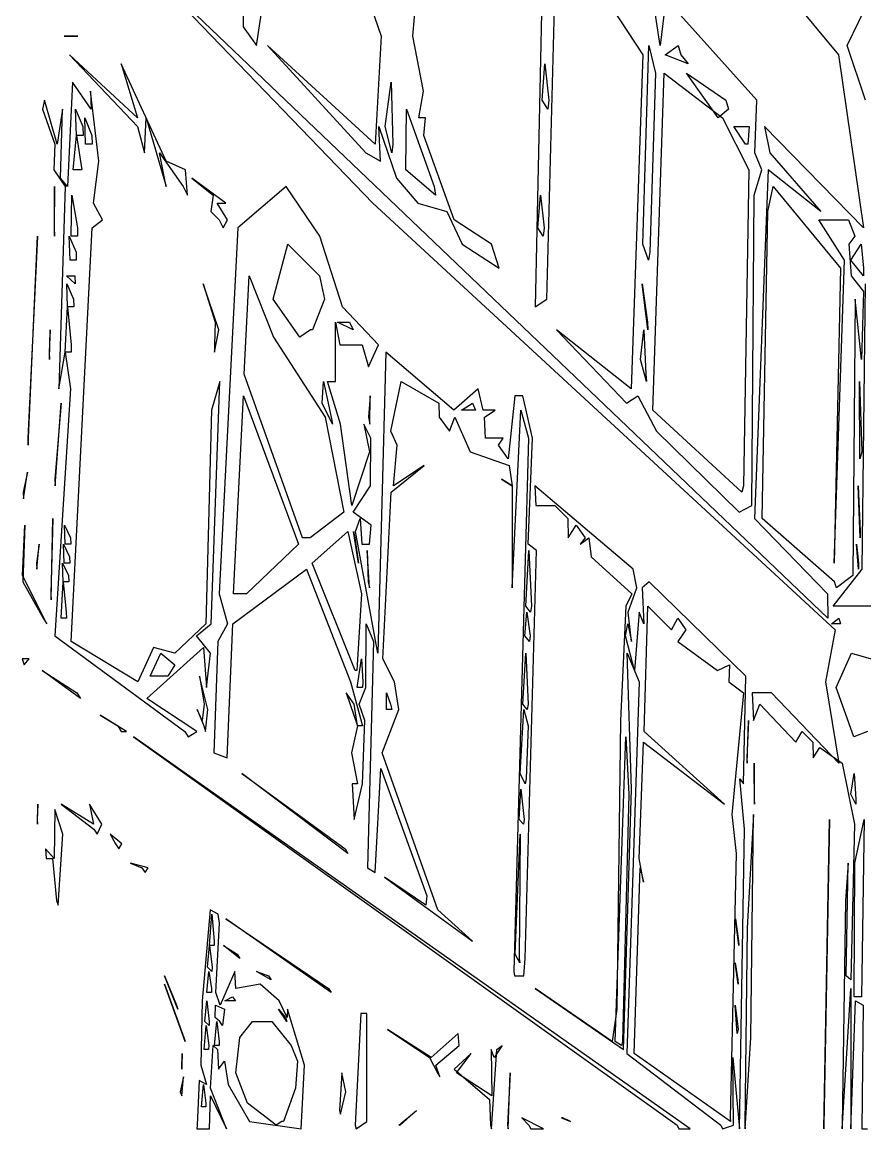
# Model space of a CAD drawing. Extents: x -11977 to 11953, y 2004 to 30000.
# Drawn here: x -939 to -3, y 2004 to 3234 of the extents above; entities that cross this region are included whole.
import ezdxf

# ---------------------------------------------------------------- set-up
doc = ezdxf.new("R2010")
doc.units = 0

msp = doc.modelspace()

# ---------------------------------------------------------------- linework, layer by layer
for p, q in [((-524.5441, 3793.3131), (-32.4792, 3197.95)), ((-357.0231, 3488.4696), (-369.2577, 2917.5921)), ((-592.5051, 3370.6955), (-540.619, 3218.5687)), ((-679.2416, 3208.2262), (-659.5588, 3336.8984)), ((-693.7375, 3325.7828), (-693.7257, 3228.978)), ((-505.4159, 3218.5687), (-500, 3282.0513)), ((-305.1282, 3282.0513), (-249.8398, 3197.95)), ((-230.5913, 3208.2262), (-240.2359, 3271.2975)), ((-224.1672, 3260.614), (-230.5913, 3208.2262)), ((-122.9508, 3147.541), (-224.1672, 3260.614)), ((-22.5578, 3208.2262), (7.6671, 3271.2975)), ((-759.1797, 3250), (-549.6962, 3032.8068)), ((-44.204, 2571.8702), (-754.1016, 3250)), ((-356.6237, 2926.143), (-347.8516, 3250)), ((-693.7257, 3228.978), (-679.2416, 3208.2262)), ((-892.6499, 3218.5687), (-877.5629, 3218.5687)), ((-890.1354, 3218.5687), (-892.6499, 3218.5687)), ((-877.5629, 3218.5687), (-890.1354, 3218.5687)), ((-540.619, 3218.5687), (-547.1136, 3098.6965)), ((-493.3586, 3157.4953), (-505.4159, 3218.5687)), ((-547.1136, 3098.6965), (-666.7095, 3208.2262)), ((-666.7095, 3208.2262), (-557.4876, 3089.1089)), ((-249.7307, 2987.4327), (-243.1234, 3208.2262)), ((-243.1234, 3208.2262), (-235.837, 3177.5939)), ((-224.8559, 3197.95), (-210.5398, 3208.2262)), ((-210.5398, 3208.2262), (-207.3671, 3197.95)), ((-2.459, 3147.541), (-22.5578, 3208.2262)), ((-811.2782, 3127.8195), (-886.9315, 3197.95)), ((-886.9315, 3197.95), (-811.1805, 3118.0512)), ((-779.5188, 3079.5805), (-829.3103, 3187.7395)), ((-829.3103, 3187.7395), (-811.2782, 3127.8195)), ((-361.4754, 3147.541), (-358.6207, 3187.7395)), ((-358.6207, 3187.7395), (-354.0984, 3147.541)), ((-249.8398, 3197.95), (-262.7973, 2826.7271)), ((-199.2337, 3187.7395), (-224.8559, 3197.95)), ((-207.3671, 3197.95), (-199.2337, 3187.7395)), ((-32.4792, 3197.95), (-4.696, 3005.4184)), ((-235.837, 3177.5939), (-242.0048, 2978.5203)), ((-238.6861, 2802.9197), (-225.9071, 3177.5939)), ((-225.9071, 3177.5939), (-161.2782, 3127.8195)), ((-166.1654, 3127.8195), (-201.0821, 3177.5939)), ((-201.0821, 3177.5939), (-157.377, 3147.541)), ((-883.4391, 3167.5127), (-889.1809, 3051.3447)), ((-862.8536, 3137.6493), (-883.4391, 3167.5127)), ((-535.9151, 3118.0512), (-529.5685, 3167.5127)), ((-529.5685, 3167.5127), (-527.7467, 3098.6965)), ((-854.1024, 3079.5805), (-863.3776, 3157.4953)), ((-863.3776, 3157.4953), (-862.8536, 3137.6493)), ((-498.4962, 3127.8195), (-493.3586, 3157.4953)), ((-914.7541, 3147.541), (-916.7819, 3137.6493)), ((-916.7819, 3137.6493), (-902.9795, 3098.6965)), ((-900.5587, 3098.6965), (-914.7541, 3147.541)), ((-894.7203, 3137.6493), (-900.5587, 3098.6965)), ((-896.6891, 3060.699), (-894.7203, 3137.6493)), ((-879.0785, 3108.3437), (-880.0126, 3137.6493)), ((-880.0126, 3137.6493), (-872.08, 3118.0512)), ((-513.2841, 3070.1107), (-512.3193, 3137.6493)), ((-512.3193, 3137.6493), (-481.5403, 3051.3447)), ((-355.4368, 3137.6493), (-361.4754, 3147.541)), ((-354.0984, 3147.541), (-355.4368, 3137.6493)), ((-154.4312, 3137.6493), (-166.1654, 3127.8195)), ((-157.377, 3147.541), (-154.4312, 3137.6493)), ((-125.495, 3089.1089), (-122.9508, 3147.541)), ((-869.0875, 3098.6965), (-869.9248, 3127.8195)), ((-869.9248, 3127.8195), (-862.0797, 3108.3437)), ((-803.651, 3089.1089), (-801.5038, 3127.8195)), ((-801.5038, 3127.8195), (-779.5232, 3051.3447)), ((-491.1654, 3127.8195), (-498.4962, 3127.8195)), ((-492.9639, 3108.3437), (-491.1654, 3127.8195)), ((-161.2782, 3127.8195), (-131.9188, 3070.1107)), ((-872.08, 3118.0512), (-871.7933, 3108.3437)), ((-811.1805, 3118.0512), (-803.651, 3089.1089)), ((-541.3325, 3079.5805), (-543.223, 3118.0512)), ((-543.223, 3118.0512), (-523.6665, 3060.699)), ((-528.5272, 3089.1089), (-535.9151, 3118.0512)), ((-135.568, 3098.6965), (-148.5946, 3118.0512)), ((-148.5946, 3118.0512), (-131.5428, 3118.0512)), ((-131.5428, 3118.0512), (-133.1471, 3098.6965)), ((-4.696, 3005.4184), (-114.4909, 3118.0512)), ((-114.4909, 3118.0512), (-108.6015, 3089.1089)), ((-882.6568, 3070.1107), (-879.0785, 3108.3437)), ((-879.0785, 3108.3437), (-873.0627, 3070.1107)), ((-871.7933, 3108.3437), (-879.0785, 3108.3437)), ((-862.0797, 3108.3437), (-861.825, 3098.6965)), ((-459.2391, 3014.4928), (-492.9639, 3108.3437)), ((-902.9795, 3098.6965), (-904.2435, 3070.1107)), ((-861.825, 3098.6965), (-869.0875, 3098.6965)), ((-779.5232, 3051.3447), (-786.7574, 3089.1089)), ((-786.7574, 3089.1089), (-760.4523, 3051.3447)), ((-557.4876, 3089.1089), (-541.3325, 3079.5805)), ((-527.7467, 3098.6965), (-528.5272, 3089.1089)), ((-133.1471, 3098.6965), (-135.568, 3098.6965)), ((-117.5277, 3070.1107), (-125.495, 3089.1089)), ((-108.6015, 3089.1089), (-51.9685, 3023.622)), ((-860.0851, 3032.8068), (-854.1024, 3079.5805)), ((-757.9336, 3070.1107), (-779.5188, 3079.5805)), ((-904.2435, 3070.1107), (-891.5648, 3051.3447)), ((-875.4613, 3070.1107), (-882.6568, 3070.1107)), ((-873.0627, 3070.1107), (-875.4613, 3070.1107)), ((-755.7587, 3042.0475), (-757.9336, 3070.1107)), ((-480.0731, 3042.0475), (-513.2841, 3070.1107)), ((-131.9188, 3070.1107), (-138.0719, 2718.9542)), ((-125.9598, 3042.0475), (-117.5277, 3070.1107)), ((-110.3321, 3070.1107), (-125.7389, 2682.4288)), ((-51.9685, 3023.622), (-110.3321, 3070.1107)), ((-903.4841, 3051.3447), (-903.9735, 3005.4184)), ((-903.6014, 2996.3986), (-903.4841, 3051.3447)), ((-891.5648, 3051.3447), (-898.8109, 2826.7271)), ((-889.1809, 3051.3447), (-896.6891, 3060.699)), ((-760.4523, 3051.3447), (-755.7587, 3042.0475)), ((-713.1835, 3032.8068), (-750.8277, 3060.699)), ((-750.8277, 3060.699), (-727.2395, 3042.0475)), ((-646.0269, 3051.3447), (-699.699, 3005.4184)), ((-608.6435, 2996.3986), (-646.0269, 3051.3447)), ((-523.6665, 3060.699), (-499.9392, 3032.8068)), ((-481.5403, 3051.3447), (-480.0731, 3042.0475)), ((-111.0236, 3023.622), (-104.89, 3051.3447)), ((-104.89, 3051.3447), (-30.0712, 2960.8541)), ((-884.8739, 2996.3986), (-884.0951, 3042.0475)), ((-884.0951, 3042.0475), (-878.1457, 3005.4184)), ((-727.2395, 3042.0475), (-729.9213, 3023.622)), ((-366.2854, 3005.4184), (-363.6197, 3042.0475)), ((-363.6197, 3042.0475), (-359.2414, 3005.4184)), ((-128.5251, 2696.9206), (-125.9598, 3042.0475)), ((-850.1812, 3014.4928), (-860.0851, 3032.8068)), ((-711.2319, 3014.4928), (-722.661, 3032.8068)), ((-722.661, 3032.8068), (-713.1835, 3032.8068)), ((-549.6962, 3032.8068), (-35.9815, 2558.6879)), ((-499.9392, 3032.8068), (-467.7165, 3023.622)), ((-861.7098, 3005.4184), (-850.1812, 3014.4928)), ((-729.9213, 3023.622), (-720.6522, 3014.4928)), ((-720.6522, 3014.4928), (-716.1349, 3005.4184)), ((-716.1349, 3005.4184), (-711.2319, 3014.4928)), ((-467.7165, 3023.622), (-450.4488, 2987.4327)), ((-417.7738, 2987.4327), (-459.2391, 3014.4928)), ((-117.3563, 2682.4288), (-111.0236, 3023.622)), ((-25.5205, 2969.6609), (-54.1667, 3014.4928)), ((-54.1667, 3014.4928), (-21.1957, 3014.4928)), ((-21.1957, 3014.4928), (-14.0456, 2996.3986)), ((-903.9735, 3005.4184), (-903.6014, 2996.3986)), ((-885.0076, 2545.64), (-861.7098, 3005.4184)), ((-878.1457, 3005.4184), (-877.8511, 2996.3986)), ((-699.699, 3005.4184), (-720.7184, 2598.6465)), ((-360.5042, 2996.3986), (-366.2854, 3005.4184)), ((-359.2414, 3005.4184), (-360.5042, 2996.3986)), ((-922.3289, 2996.3986), (-933.3148, 2771.7934)), ((-932.8904, 2764.1196), (-922.3289, 2996.3986)), ((-886.2582, 2969.6609), (-887.2149, 2996.3986)), ((-887.2149, 2996.3986), (-879.5943, 2978.5203)), ((-877.8511, 2996.3986), (-884.8739, 2996.3986)), ((-583.5184, 2917.5921), (-608.6435, 2996.3986)), ((-14.0456, 2996.3986), (-21.0054, 2987.4327)), ((-879.5943, 2978.5203), (-879.298, 2969.6609)), ((-660.6682, 2926.143), (-644.1652, 2987.4327)), ((-644.1652, 2987.4327), (-608.8705, 2952.0993)), ((-450.4488, 2987.4327), (-409.4306, 2960.8541)), ((-409.4306, 2960.8541), (-417.7738, 2987.4327)), ((-243.605, 2969.6609), (-249.7307, 2987.4327)), ((-242.0048, 2978.5203), (-243.605, 2969.6609)), ((-21.0054, 2987.4327), (-18.4506, 2952.0993)), ((-18.5604, 2969.6609), (-7.0018, 2987.4327)), ((-7.0018, 2987.4327), (-4.6263, 2960.8541)), ((-879.298, 2969.6609), (-886.2582, 2969.6609)), ((-37.0253, 2632.9114), (-25.5205, 2969.6609)), ((-4.6127, 2952.0993), (-18.5604, 2969.6609)), ((-30.0712, 2960.8541), (-37.0253, 2632.9114)), ((-4.6263, 2960.8541), (-4.6127, 2952.0993)), ((-880.7193, 2943.3962), (-890.2425, 2952.0993)), ((-890.2425, 2952.0993), (-881.0171, 2952.0993)), ((-888.9538, 2917.5921), (-889.9175, 2943.3962)), ((-889.9175, 2943.3962), (-882.415, 2926.143)), ((-881.0171, 2952.0993), (-880.7193, 2943.3962)), ((-720.7995, 2892.2364), (-738.1486, 2943.3962)), ((-738.1486, 2943.3962), (-725.1598, 2900.6392)), ((-692.9385, 2842.8246), (-687.2856, 2952.0993)), ((-687.2856, 2952.0993), (-660.1386, 2883.8821)), ((-608.8705, 2952.0993), (-603.517, 2926.143)), ((-244.0324, 2892.2364), (-250.6486, 2943.3962)), ((-250.6486, 2943.3962), (-244.7414, 2900.6392)), ((-18.4506, 2952.0993), (-4.5855, 2934.7443)), ((-6.1547, 2625.9863), (-2.2995, 2943.3962)), ((-4.5855, 2934.7443), (-6.701, 2859.1065)), ((-891.5566, 2867.3176), (-888.9538, 2917.5921)), ((-888.9538, 2917.5921), (-885.1382, 2875.576)), ((-882.1157, 2917.5921), (-888.9538, 2917.5921)), ((-882.415, 2926.143), (-882.1157, 2917.5921)), ((-630.8492, 2883.8821), (-660.6682, 2926.143)), ((-603.517, 2926.143), (-616.8598, 2892.2364)), ((-543.6636, 2875.576), (-583.5184, 2917.5921)), ((-369.2577, 2917.5921), (-356.6237, 2926.143)), ((-13.7163, 2926.143), (-16.3694, 2619.0976)), ((-6.701, 2859.1065), (-13.7163, 2926.143)), ((-908.343, 2892.2364), (-909.4773, 2867.3176)), ((-909.1065, 2859.1065), (-908.343, 2892.2364)), ((-725.7898, 2867.3176), (-720.7995, 2892.2364)), ((-725.1598, 2900.6392), (-725.6336, 2875.576)), ((-619.1194, 2892.2364), (-630.8492, 2883.8821)), ((-616.8598, 2892.2364), (-619.1194, 2892.2364)), ((-591.3118, 2834.753), (-591.4585, 2900.6392)), ((-591.4585, 2900.6392), (-586.3479, 2875.576)), ((-571.6686, 2892.2364), (-589.1923, 2900.6392)), ((-589.1923, 2900.6392), (-575.5956, 2900.6392)), ((-575.5956, 2900.6392), (-571.6686, 2892.2364)), ((-262.7973, 2826.7271), (-345.7126, 2892.2364)), ((-345.7126, 2892.2364), (-267.9054, 2810.8108)), ((-252.4055, 2859.1065), (-248.5516, 2892.2364)), ((-248.5516, 2892.2364), (-246.5262, 2842.8246)), ((-244.7414, 2900.6392), (-244.0324, 2892.2364)), ((-660.1386, 2883.8821), (-602.6876, 2795.0728)), ((-909.4773, 2867.3176), (-909.1065, 2859.1065)), ((-898.8109, 2826.7271), (-891.5566, 2867.3176)), ((-891.5566, 2867.3176), (-885.5606, 2826.7271)), ((-884.8363, 2867.3176), (-891.5566, 2867.3176)), ((-885.1382, 2875.576), (-884.8363, 2867.3176)), ((-725.6336, 2875.576), (-725.7898, 2867.3176)), ((-586.3479, 2875.576), (-561.6359, 2875.576)), ((-561.6359, 2875.576), (-554.5974, 2850.9423)), ((-554.5974, 2850.9423), (-543.6636, 2875.576)), ((-535.382, 2867.3176), (-544.14, 2532.7245)), ((-459.854, 2802.9197), (-535.382, 2867.3176)), ((-245.8262, 2834.753), (-252.4055, 2859.1065)), ((-627.8252, 2660.9808), (-692.9385, 2842.8246)), ((-246.5262, 2842.8246), (-245.8262, 2834.753)), ((-729.4964, 2565.2621), (-719.7615, 2834.753)), ((-719.7615, 2834.753), (-729.1971, 2802.9197)), ((-606.0811, 2810.8108), (-604.5997, 2834.753)), ((-604.5997, 2834.753), (-596.1366, 2795.0728)), ((-585.7621, 2787.2697), (-600.1704, 2834.753)), ((-600.1704, 2834.753), (-591.3118, 2834.753)), ((-529.8441, 2779.51), (-518.2283, 2834.753)), ((-518.2283, 2834.753), (-476.5203, 2810.8108)), ((-8.5903, 2748.8987), (-8.8586, 2834.753)), ((-8.8586, 2834.753), (-6.4605, 2756.4881)), ((-885.5606, 2826.7271), (-903.2209, 2552.1472)), ((-704.4768, 2598.6465), (-693.6759, 2818.7465)), ((-693.6759, 2818.7465), (-632.3764, 2653.9075)), ((-552.7386, 2818.7465), (-554.6473, 2795.0728)), ((-553.0988, 2787.2697), (-552.7386, 2818.7465)), ((-432.8426, 2826.7271), (-459.854, 2802.9197)), ((-427.0073, 2802.9197), (-432.8426, 2826.7271)), ((-391.9819, 2818.7465), (-399.4493, 2748.8987)), ((-383.1733, 2818.7465), (-391.9819, 2818.7465)), ((-372.4597, 2771.7934), (-383.1733, 2818.7465)), ((-267.9054, 2810.8108), (-255.4489, 2818.7465)), ((-255.4489, 2818.7465), (-234.5212, 2779.51)), ((-895.9459, 2810.8108), (-903.1131, 2726.379)), ((-902.7778, 2718.9542), (-895.9459, 2810.8108)), ((-594.4724, 2787.2697), (-606.0811, 2810.8108)), ((-476.5203, 2810.8108), (-476.0358, 2795.0728)), ((-451.0949, 2802.9197), (-439.1892, 2810.8108)), ((-439.1892, 2810.8108), (-435.7664, 2802.9197)), ((-729.1971, 2802.9197), (-735.5087, 2565.2621)), ((-602.6876, 2795.0728), (-582.0582, 2689.6552)), ((-596.1366, 2795.0728), (-594.4724, 2787.2697)), ((-554.6473, 2795.0728), (-553.0988, 2787.2697)), ((-476.0358, 2795.0728), (-464.6993, 2779.51)), ((-464.6993, 2779.51), (-458.5666, 2795.0728)), ((-458.5666, 2795.0728), (-441.4688, 2756.4881)), ((-435.7664, 2802.9197), (-451.0949, 2802.9197)), ((-413.8686, 2802.9197), (-427.0073, 2802.9197)), ((-425.8119, 2795.0728), (-413.8686, 2802.9197)), ((-424.4309, 2771.7934), (-425.8119, 2795.0728)), ((-394.8852, 2605.428), (-385.4015, 2802.9197)), ((-385.4015, 2802.9197), (-376.7907, 2771.7934)), ((-139.8153, 2711.5698), (-238.6861, 2802.9197)), ((-573.0956, 2696.9206), (-585.7621, 2787.2697)), ((-552.1932, 2771.7934), (-559.6315, 2787.2697)), ((-559.6315, 2787.2697), (-553.4511, 2756.4881)), ((-933.3148, 2771.7934), (-932.8904, 2764.1196)), ((-552.2876, 2718.9542), (-552.1932, 2771.7934)), ((-522.5914, 2764.1196), (-529.8441, 2779.51)), ((-404.9417, 2771.7934), (-424.4309, 2771.7934)), ((-410.299, 2764.1196), (-404.9417, 2771.7934)), ((-376.7907, 2771.7934), (-393.2344, 2178.9612)), ((-377.3525, 2653.9075), (-372.4597, 2771.7934)), ((-234.5212, 2779.51), (-142.8879, 2689.6552)), ((-553.4511, 2756.4881), (-573.0956, 2696.9206)), ((-526.7974, 2718.9542), (-522.5914, 2764.1196)), ((-441.4688, 2756.4881), (-398.3526, 2741.3509)), ((-399.4493, 2748.8987), (-410.299, 2764.1196)), ((-6.4605, 2756.4881), (-8.5903, 2748.8987)), ((-933.3516, 2733.8445), (-938.4574, 2711.5698)), ((-938.0282, 2704.2254), (-933.3516, 2733.8445)), ((-529.6035, 2711.5698), (-492.5865, 2741.3509)), ((-492.5865, 2741.3509), (-526.7974, 2718.9542)), ((-398.3526, 2741.3509), (-395.098, 2718.9542)), ((-903.1131, 2726.379), (-902.7778, 2718.9542)), ((-571.5517, 2689.6552), (-552.2876, 2718.9542)), ((-395.098, 2718.9542), (-406.8269, 2726.379)), ((-406.8269, 2726.379), (-395.098, 2718.9542)), ((-395.098, 2718.9542), (-394.8852, 2605.428)), ((-260.5471, 2625.9863), (-369.6078, 2718.9542)), ((-369.6078, 2718.9542), (-368.7196, 2696.9206)), ((-138.0719, 2718.9542), (-139.8153, 2711.5698)), ((-8.3156, 2660.9808), (-10.6209, 2718.9542)), ((-10.6209, 2718.9542), (-8.3378, 2668.0919)), ((-938.4574, 2711.5698), (-938.0282, 2704.2254)), ((-538.8158, 2526.3158), (-529.6035, 2711.5698)), ((-368.7196, 2696.9206), (-347.6499, 2696.9206)), ((-347.6499, 2696.9206), (-333.208, 2682.4288)), ((-142.8879, 2689.6552), (-128.5251, 2696.9206)), ((-905.3197, 2682.4288), (-907.4961, 2598.6465)), ((-907.1651, 2591.9003), (-905.3197, 2682.4288)), ((-582.0582, 2689.6552), (-619.5096, 2660.9808)), ((-551.7685, 2675.2412), (-571.5517, 2689.6552)), ((-569.054, 2668.0919), (-563.7292, 2682.4288)), ((-563.7292, 2682.4288), (-561.882, 2653.9075)), ((-333.208, 2682.4288), (-332.6226, 2660.9808)), ((-125.7389, 2682.4288), (-44.6642, 2598.6465)), ((-36.7347, 2612.2449), (-117.3563, 2682.4288)), ((-939.192, 2619.0976), (-936.3344, 2675.2412)), ((-936.3344, 2675.2412), (-938.7755, 2612.2449)), ((-891.547, 2653.9075), (-892.4437, 2675.2412)), ((-892.4437, 2675.2412), (-885.6077, 2660.9808)), ((-553.5885, 2653.9075), (-551.7685, 2675.2412)), ((-332.6226, 2660.9808), (-323.955, 2675.2412)), ((-323.955, 2675.2412), (-313.9126, 2660.9808)), ((-885.6077, 2660.9808), (-885.327, 2653.9075)), ((-621.5885, 2660.9808), (-627.8252, 2660.9808)), ((-619.5096, 2660.9808), (-621.5885, 2660.9808)), ((-617.0886, 2632.9114), (-577.3918, 2668.0919)), ((-577.3918, 2668.0919), (-562.3634, 2598.6465)), ((-565.6646, 2632.9114), (-571.1384, 2668.0919)), ((-571.1384, 2668.0919), (-569.6162, 2660.9808)), ((-569.6162, 2660.9808), (-565.6646, 2632.9114)), ((-544.14, 2532.7245), (-569.054, 2668.0919)), ((-313.9126, 2660.9808), (-319.2982, 2653.9075)), ((-319.2982, 2653.9075), (-309.7548, 2660.9808)), ((-309.7548, 2660.9808), (-307.2977, 2639.8731)), ((-8.3378, 2668.0919), (-8.3156, 2660.9808)), ((-920.5742, 2653.9075), (-923.5759, 2632.9114)), ((-923.1983, 2625.9863), (-920.5742, 2653.9075)), ((-892.7215, 2632.9114), (-893.6204, 2653.9075)), ((-893.6204, 2653.9075), (-886.8324, 2639.8731)), ((-885.327, 2653.9075), (-891.547, 2653.9075)), ((-632.3764, 2653.9075), (-690.2655, 2598.6465)), ((-561.882, 2653.9075), (-553.5885, 2653.9075)), ((-553.6534, 2605.428), (-556.2566, 2646.8717)), ((-556.2566, 2646.8717), (-555.102, 2612.2449)), ((-380.4042, 2193.3216), (-368.0806, 2646.8717)), ((-379.6996, 2585.189), (-376.3521, 2646.8717)), ((-368.0806, 2646.8717), (-377.3525, 2653.9075)), ((-376.3521, 2646.8717), (-373.6406, 2585.189)), ((-10.2578, 2625.9863), (-12.4402, 2653.9075)), ((-12.4402, 2653.9075), (-10.2848, 2632.9114)), ((-923.5759, 2632.9114), (-923.1983, 2625.9863)), ((-893.8776, 2612.2449), (-894.7785, 2632.9114)), ((-894.7785, 2632.9114), (-888.0378, 2619.0976)), ((-886.5506, 2632.9114), (-892.7215, 2632.9114)), ((-886.8324, 2639.8731), (-886.5506, 2632.9114)), ((-569.4864, 2513.5952), (-617.0886, 2632.9114)), ((-307.2977, 2639.8731), (-261.8948, 2598.6465)), ((-10.2848, 2632.9114), (-10.2578, 2625.9863)), ((-705.4471, 2565.2621), (-623.6718, 2625.9863)), ((-623.6718, 2625.9863), (-574.4489, 2501.002)), ((-256.4718, 2605.428), (-260.5471, 2625.9863)), ((-38.3739, 2585.189), (-6.1547, 2625.9863)), ((-911.8705, 2565.2621), (-939.192, 2619.0976)), ((-938.7755, 2612.2449), (-916.2287, 2571.8702)), ((-896.136, 2571.8702), (-893.8776, 2612.2449)), ((-893.8776, 2612.2449), (-890.3926, 2578.5124)), ((-887.7551, 2612.2449), (-893.8776, 2612.2449)), ((-888.0378, 2619.0976), (-887.7551, 2612.2449)), ((-555.102, 2612.2449), (-553.6534, 2605.428)), ((-242.8571, 2612.2449), (-250.3653, 2605.428)), ((-135.1582, 2507.2828), (-242.8571, 2612.2449)), ((-34.6033, 2605.428), (-36.7347, 2612.2449)), ((-16.3694, 2619.0976), (-34.6033, 2605.428)), ((-907.4961, 2598.6465), (-907.1651, 2591.9003)), ((-720.7184, 2598.6465), (-711.4594, 2565.2621)), ((-692.2957, 2598.6465), (-704.4768, 2598.6465)), ((-690.2655, 2598.6465), (-692.2957, 2598.6465)), ((-562.3634, 2598.6465), (-567.5227, 2513.5952)), ((-261.8948, 2598.6465), (-268.6173, 2585.189)), ((-265.9091, 2578.5124), (-256.4718, 2605.428)), ((-250.3653, 2605.428), (-248.5098, 2565.2621)), ((-44.6642, 2598.6465), (-44.204, 2571.8702)), ((-374.6901, 2578.5124), (-379.6996, 2585.189)), ((-373.6406, 2585.189), (-374.6901, 2578.5124)), ((-268.6173, 2585.189), (-274.5938, 2457.9025)), ((-248.4076, 2445.8599), (-244.3811, 2585.189)), ((-244.3811, 2585.189), (-217.8883, 2558.6879)), ((4.0394, 2585.189), (-38.3739, 2585.189)), ((-916.2287, 2571.8702), (-911.8705, 2565.2621)), ((-890.1082, 2571.8702), (-896.136, 2571.8702)), ((-890.3926, 2578.5124), (-890.1082, 2571.8702)), ((-380.8282, 2552.1472), (-378.719, 2578.5124)), ((-378.719, 2578.5124), (-374.8466, 2552.1472)), ((-262.5191, 2545.64), (-265.9091, 2578.5124)), ((-253.8223, 2578.5124), (-259.2145, 2513.5952)), ((-248.5098, 2565.2621), (-253.8223, 2578.5124)), ((-217.8883, 2558.6879), (-210.9737, 2571.8702)), ((-210.9737, 2571.8702), (-201.8965, 2558.6879)), ((-40.0822, 2565.2621), (-32.1484, 2571.8702)), ((-32.1484, 2571.8702), (-30.0617, 2565.2621)), ((-735.5087, 2565.2621), (-769.7108, 2532.7245)), ((-745.7055, 2552.1472), (-729.4964, 2565.2621)), ((-711.4594, 2565.2621), (-721.9276, 2545.64)), ((-711.6651, 2416.2633), (-705.4471, 2565.2621)), ((-557.4213, 2494.7526), (-557.1429, 2565.2621)), ((-557.1429, 2565.2621), (-548.9036, 2545.64)), ((-269.1718, 2552.1472), (-266.5468, 2565.2621)), ((-266.5468, 2565.2621), (-262.5191, 2545.64)), ((-30.0617, 2565.2621), (-40.0822, 2565.2621)), ((-903.2209, 2552.1472), (-758.5987, 2445.8599)), ((-730.137, 2532.7245), (-745.7055, 2552.1472)), ((-375.8797, 2545.64), (-380.8282, 2552.1472)), ((-374.8466, 2552.1472), (-375.8797, 2545.64)), ((-259.2145, 2513.5952), (-269.1718, 2552.1472)), ((-201.8965, 2558.6879), (-210.8108, 2545.64)), ((-35.9815, 2558.6879), (-46.8938, 2501.002)), ((-810.8717, 2501.002), (-885.0076, 2545.64)), ((-793.4893, 2539.1658), (-810.8717, 2501.002)), ((-800.9448, 2482.3471), (-737.9451, 2539.1658)), ((-769.7108, 2532.7245), (-793.4893, 2539.1658)), ((-737.9451, 2539.1658), (-734.7826, 2494.7526)), ((-721.9276, 2545.64), (-726.6376, 2422.1252)), ((-548.9036, 2545.64), (-555.6066, 2294.1176)), ((-210.8108, 2545.64), (-166.9184, 2513.5952)), ((-931.5789, 2526.3158), (-939.4737, 2526.3158)), ((-939.4737, 2526.3158), (-937.1025, 2519.9394)), ((-937.1025, 2519.9394), (-931.5789, 2526.3158)), ((-797.2376, 2507.2828), (-785.5403, 2532.7245)), ((-785.5403, 2532.7245), (-769.7627, 2519.9394)), ((-734.7826, 2494.7526), (-730.137, 2532.7245)), ((-567.1664, 2494.7526), (-562.5, 2526.3158)), ((-562.5, 2526.3158), (-560.7715, 2501.002)), ((-525.6012, 2501.002), (-538.8158, 2526.3158)), ((-383.0357, 2476.1905), (-379.9087, 2532.7245)), ((-379.9087, 2532.7245), (-377.2321, 2476.1905)), ((-262.3569, 2381.6794), (-267.1233, 2532.7245)), ((-267.1233, 2532.7245), (-254.008, 2501.002)), ((-35.0825, 2494.7526), (-17.8082, 2532.7245)), ((-17.8082, 2532.7245), (3.9474, 2526.3158)), ((-874.6395, 2482.3471), (-917.0695, 2513.5952)), ((-917.0695, 2513.5952), (-878.7637, 2488.5344)), ((-769.7627, 2519.9394), (-777.6494, 2507.2828)), ((-567.5227, 2513.5952), (-569.4864, 2513.5952)), ((-166.9184, 2513.5952), (-153.5588, 2519.9394)), ((-153.5588, 2519.9394), (-154.3587, 2501.002)), ((-779.6082, 2507.2828), (-797.2376, 2507.2828)), ((-777.6494, 2507.2828), (-779.6082, 2507.2828)), ((-733.3003, 2470.0643), (-742.3908, 2507.2828)), ((-742.3908, 2507.2828), (-737.0536, 2476.1905)), ((-574.4489, 2501.002), (-561.2475, 2451.8664)), ((-560.7715, 2501.002), (-561.3193, 2494.7526)), ((-521.0292, 2470.0643), (-525.6012, 2501.002)), ((-254.008, 2501.002), (-267.5031, 2087.8294)), ((-154.3587, 2501.002), (-138.0359, 2488.5344)), ((-138.0201, 2387.3745), (-135.1582, 2507.2828)), ((-46.8938, 2501.002), (-32.0135, 2410.4297)), ((-878.7637, 2488.5344), (-874.6395, 2482.3471)), ((-570.6845, 2476.1905), (-579.3619, 2488.5344)), ((-579.3619, 2488.5344), (-566.9941, 2451.8664)), ((-561.3193, 2494.7526), (-567.1664, 2494.7526)), ((-564.881, 2476.1905), (-557.4213, 2494.7526)), ((-534.5374, 2470.0643), (-534.6461, 2488.5344)), ((-534.6461, 2488.5344), (-530.0595, 2476.1905)), ((-138.0359, 2488.5344), (-150.7779, 2353.6068)), ((-106.9292, 2488.5344), (-128.3151, 2488.5344)), ((-128.3151, 2488.5344), (-126.7356, 2457.9025)), ((-32.0135, 2410.4297), (-106.9292, 2488.5344)), ((-15.2493, 2439.8827), (-35.0825, 2494.7526)), ((-745.2229, 2445.8599), (-800.9448, 2482.3471)), ((-737.0536, 2476.1905), (-739.291, 2457.9025)), ((-566.9941, 2451.8664), (-570.6845, 2476.1905)), ((-558.7888, 2457.9025), (-564.881, 2476.1905)), ((-530.0595, 2476.1905), (-528.7481, 2470.0643)), ((-378.2286, 2470.0643), (-383.0357, 2476.1905)), ((-377.2321, 2476.1905), (-378.2286, 2470.0643)), ((-126.7356, 2457.9025), (-119.9405, 2476.1905)), ((-119.9405, 2476.1905), (-79.8635, 2433.9347)), ((-823.5669, 2445.8599), (-852.7641, 2463.9684)), ((-852.7641, 2463.9684), (-833.2515, 2451.8664)), ((-739.291, 2457.9025), (-744.8788, 2470.0643)), ((-744.8788, 2470.0643), (-737.4754, 2451.8664)), ((-735.6688, 2445.8599), (-733.3003, 2470.0643)), ((-539.3013, 2422.1252), (-521.0292, 2470.0643)), ((-528.7481, 2470.0643), (-534.5374, 2470.0643)), ((-386.0644, 2398.8467), (-382.0881, 2470.0643)), ((-382.0881, 2470.0643), (-377.3576, 2451.8664)), ((-833.2515, 2451.8664), (-829.2994, 2445.8599)), ((-737.4754, 2451.8664), (-735.6688, 2445.8599)), ((-566.9941, 2451.8664), (-573.3624, 2422.1252)), ((-561.2475, 2451.8664), (-566.9941, 2451.8664)), ((-561.406, 2387.3745), (-558.7888, 2457.9025)), ((-377.3576, 2451.8664), (-379.5302, 2393.0968)), ((-274.5938, 2457.9025), (-278.8099, 2136.9863)), ((-132.4963, 2457.9025), (-134.0271, 2416.2633)), ((-133.7035, 2410.4297), (-132.4963, 2457.9025)), ((-829.2994, 2445.8599), (-823.5669, 2445.8599)), ((-197.2702, 2004.0145), (-815.8358, 2439.8827)), ((-815.8358, 2439.8827), (-211.786, 2008.0451)), ((-758.5987, 2445.8599), (-754.8387, 2439.8827)), ((-754.8387, 2439.8827), (-745.2229, 2445.8599)), ((-280.6818, 2101.0101), (-268.7683, 2439.8827)), ((-268.7683, 2439.8827), (-265.445, 2376.0114)), ((-158.882, 2364.756), (-248.4076, 2445.8599)), ((-79.8635, 2433.9347), (-72.6115, 2445.8599)), ((-72.6115, 2445.8599), (-60.8484, 2433.9347)), ((0, 2445.8599), (-15.2493, 2439.8827)), ((-253.8781, 2304.7091), (-249.098, 2433.9347)), ((-249.098, 2433.9347), (-158.882, 2364.756)), ((-60.8484, 2433.9347), (-60.4066, 2416.2633)), ((-60.4066, 2416.2633), (-53.1128, 2428.0156)), ((-53.1128, 2428.0156), (-28.2472, 2410.4297)), ((-726.6376, 2422.1252), (-711.6651, 2416.2633)), ((-573.3624, 2422.1252), (-567.0014, 2387.3745)), ((-477.6227, 2247.6362), (-539.3013, 2422.1252)), ((-134.0271, 2416.2633), (-133.7035, 2410.4297)), ((-547.1802, 2288.8583), (-541.0405, 2404.6243)), ((-541.0405, 2404.6243), (-489.7099, 2262.9193)), ((-125.6277, 2364.756), (-126.1709, 2410.4297)), ((-126.1709, 2410.4297), (-125.9259, 2370.3704)), ((-28.2472, 2410.4297), (-14.641, 2342.5622)), ((-577.5104, 2310.0416), (-695.2907, 2398.8467)), ((-695.2907, 2398.8467), (-580.6586, 2315.3989)), ((-567.0014, 2387.3745), (-572.5968, 2387.3745)), ((-572.5968, 2387.3745), (-570.508, 2348.0715)), ((-570.508, 2348.0715), (-561.406, 2387.3745)), ((-380.4878, 2387.3745), (-386.0644, 2398.8467)), ((-379.5302, 2393.0968), (-380.4878, 2387.3745)), ((-136.9382, 2337.0787), (-142.0901, 2393.0968)), ((-142.0901, 2393.0968), (-138.0201, 2387.3745)), ((-18.5626, 2376.0114), (-14.9928, 2398.8467)), ((-14.9928, 2398.8467), (-12.963, 2370.3704)), ((-387.0649, 2348.0715), (-385.1622, 2381.6794)), ((-385.1622, 2381.6794), (-381.5616, 2348.0715)), ((-265.445, 2376.0114), (-272.4747, 2101.0101)), ((-271.3328, 2092.2045), (-262.3569, 2381.6794)), ((-12.9323, 2364.756), (-18.5626, 2376.0114)), ((-921.8854, 2364.756), (-922.7187, 2348.0715)), ((-922.3839, 2342.5622), (-921.8854, 2364.756)), ((-860.1595, 2342.5622), (-896.0208, 2364.756)), ((-896.0208, 2364.756), (-859.9719, 2337.0787)), ((-851.0089, 2342.5622), (-864.6139, 2364.756)), ((-864.6139, 2364.756), (-860.1595, 2342.5622)), ((-125.9259, 2370.3704), (-125.6277, 2364.756)), ((-12.963, 2370.3704), (-12.9323, 2364.756)), ((-903.1191, 2359.1682), (-903.8781, 2304.7091)), ((-894.3951, 2331.6207), (-903.1191, 2359.1682)), ((-150.7779, 2353.6068), (-146.1823, 2310.0416)), ((-126.8741, 2353.6068), (-134.0027, 2227.577)), ((-129.9452, 2105.4407), (-126.8741, 2353.6068)), ((-922.7187, 2348.0715), (-922.3839, 2342.5622)), ((-856.142, 2331.6207), (-851.0089, 2342.5622)), ((-382.4965, 2342.5622), (-387.0649, 2348.0715)), ((-381.5616, 2348.0715), (-382.4965, 2342.5622)), ((-42.1919, 2348.0715), (-48.6323, 2008.0451)), ((-48.5347, 2004.0145), (-42.1919, 2348.0715)), ((-14.641, 2342.5622), (-18.6441, 2169.4915)), ((-14.3713, 2299.4012), (-3.6689, 2348.0715)), ((-3.6689, 2348.0715), (-6.7212, 2150.7971)), ((-899.3231, 2252.7076), (-894.3951, 2331.6207)), ((-859.9719, 2337.0787), (-856.142, 2331.6207)), ((-828.5914, 2320.781), (-841.5694, 2331.6207)), ((-841.5694, 2331.6207), (-835.8438, 2320.781)), ((-391.5456, 2198.1506), (-386.1747, 2331.6207)), ((-386.1747, 2331.6207), (-387.2583, 2193.3216)), ((-142.4729, 2004.0145), (-136.9382, 2337.0787)), ((-903.8781, 2304.7091), (-913.4972, 2315.3989)), ((-913.4972, 2315.3989), (-912.8809, 2304.7091)), ((-835.8438, 2320.781), (-832.0965, 2315.3989)), ((-832.0965, 2315.3989), (-828.5914, 2320.781)), ((-580.6586, 2315.3989), (-577.5104, 2310.0416)), ((-912.8809, 2304.7091), (-905.6787, 2304.7091)), ((-905.6787, 2304.7091), (-901.3569, 2257.8019)), ((-249.2013, 2278.4117), (-253.8781, 2304.7091)), ((-146.1823, 2310.0416), (-152.7868, 2016.1551)), ((-799.3566, 2294.1176), (-819.1617, 2299.4012)), ((-819.1617, 2299.4012), (-806.5257, 2294.1176)), ((-806.5257, 2294.1176), (-802.8886, 2288.8583)), ((-802.8886, 2288.8583), (-799.3566, 2294.1176)), ((-555.6066, 2294.1176), (-547.1802, 2288.8583)), ((-259.3476, 2087.8294), (-252.7114, 2294.1176)), ((-252.7114, 2294.1176), (-249.2013, 2278.4117)), ((-21.5569, 2299.4012), (-24.6947, 2257.8019)), ((-23.7805, 2174.216), (-21.5569, 2299.4012)), ((-15.1228, 2150.7971), (-14.3713, 2299.4012)), ((-491.0199, 2252.7076), (-537.0082, 2283.6231)), ((-537.0082, 2283.6231), (-439.0957, 2212.766)), ((-901.3569, 2257.8019), (-899.3231, 2252.7076)), ((-489.7099, 2262.9193), (-491.0199, 2252.7076)), ((-24.6947, 2257.8019), (-28.2381, 2008.0451)), ((-730.4818, 2247.6362), (-739.4239, 2146.1737)), ((-731.3578, 2207.8726), (-728.841, 2242.5876)), ((-721.8329, 2242.5876), (-730.4818, 2247.6362)), ((-728.841, 2242.5876), (-726.0638, 2212.766)), ((-720.3488, 2232.5581), (-721.8329, 2242.5876)), ((-439.0957, 2212.766), (-477.6227, 2247.6362)), ((-724.0933, 2155.4404), (-720.3488, 2232.5581)), ((-596.114, 2155.4404), (-713.2228, 2237.5616)), ((-713.2228, 2237.5616), (-599.0913, 2160.1039)), ((-143.1667, 2207.8726), (-146.84, 2237.5616)), ((-146.84, 2237.5616), (-143.484, 2212.766)), ((-134.0027, 2227.577), (-136.4843, 2008.0451)), ((-733.5958, 2183.727), (-731.3578, 2207.8726)), ((-731.3578, 2207.8726), (-728.4777, 2183.727)), ((-726.1831, 2207.8726), (-731.3578, 2207.8726)), ((-726.0638, 2212.766), (-726.1831, 2207.8726)), ((-697.4077, 2193.3216), (-715.8337, 2207.8726)), ((-715.8337, 2207.8726), (-700.6605, 2198.1506)), ((-143.484, 2212.766), (-143.1667, 2207.8726)), ((-700.6605, 2198.1506), (-697.4077, 2193.3216)), ((-386.4095, 2188.5138), (-391.5456, 2198.1506)), ((-387.2583, 2193.3216), (-386.4095, 2188.5138)), ((-382.1864, 2174.216), (-380.4042, 2193.3216)), ((-734.1969, 2155.4404), (-731.9948, 2178.9612)), ((-728.5901, 2178.9612), (-733.5958, 2183.727)), ((-731.9948, 2178.9612), (-729.035, 2160.1039)), ((-728.4777, 2183.727), (-728.5901, 2178.9612)), ((-703.0554, 2178.9612), (-719.4337, 2141.5701)), ((-702.0338, 2160.1039), (-703.0554, 2178.9612)), ((-662.7119, 2169.4915), (-679.223, 2178.9612)), ((-679.223, 2178.9612), (-665.8537, 2174.216)), ((-393.2344, 2178.9612), (-392.378, 2174.216)), ((-143.7554, 2164.7875), (-147.0408, 2188.5138)), ((-147.0408, 2188.5138), (-144.0678, 2169.4915)), ((-766.3099, 2136.9863), (-781.3589, 2174.216)), ((-781.3589, 2174.216), (-767.9537, 2141.5701)), ((-665.8537, 2174.216), (-662.7119, 2169.4915)), ((-392.378, 2174.216), (-382.1864, 2174.216)), ((-144.0678, 2169.4915), (-143.7554, 2164.7875)), ((-18.6441, 2169.4915), (-23.7805, 2174.216)), ((-758.3333, 2101.0101), (-781.353, 2164.7875)), ((-781.353, 2164.7875), (-759.9325, 2105.4407)), ((-729.1451, 2155.4404), (-734.1969, 2155.4404)), ((-729.035, 2160.1039), (-729.1451, 2155.4404)), ((-719.4337, 2141.5701), (-724.0933, 2155.4404)), ((-674.8049, 2164.7875), (-702.0338, 2160.1039)), ((-653.9123, 2146.1737), (-674.8049, 2164.7875)), ((-599.0913, 2160.1039), (-596.114, 2155.4404)), ((-283.9646, 2101.0101), (-369.5803, 2160.1039)), ((-369.5803, 2160.1039), (-271.3328, 2092.2045)), ((-28.1815, 2004.0145), (-18.5634, 2160.1039)), ((-18.5634, 2160.1039), (-18.7876, 2004.0145)), ((-767.9537, 2141.5701), (-766.3099, 2136.9863)), ((-739.4239, 2146.1737), (-740.7731, 2074.813)), ((-736.5376, 2123.3518), (-734.3938, 2146.1737)), ((-734.3938, 2146.1737), (-731.561, 2123.3518)), ((-724.8082, 2127.8772), (-724.453, 2141.5701)), ((-724.453, 2141.5701), (-714.5548, 2136.9863)), ((-714.2734, 2146.1737), (-705.7303, 2150.7971)), ((-702.5365, 2146.1737), (-714.2734, 2146.1737)), ((-705.7303, 2150.7971), (-702.5365, 2146.1737)), ((-645.0128, 2127.8772), (-653.9123, 2146.1737)), ((-145.0549, 2109.8901), (-147.2329, 2141.5701)), ((-147.2329, 2141.5701), (-143.7103, 2114.3583)), ((-18.7876, 2004.0145), (-13.4136, 2146.1737)), ((-8.4016, 2150.7971), (-15.1228, 2150.7971)), ((-13.4136, 2146.1737), (-5.0193, 2141.5701)), ((-6.7212, 2150.7971), (-8.4016, 2150.7971)), ((-5.0193, 2141.5701), (-6.2625, 2004.0145)), ((-714.5548, 2136.9863), (-716.7657, 2118.8455)), ((-645.2999, 2123.3518), (-654.4521, 2136.9863)), ((-654.4521, 2136.9863), (-646.6752, 2127.8772)), ((-644.4349, 2136.9863), (-645.0128, 2127.8772)), ((-625.6858, 2074.813), (-644.4349, 2136.9863)), ((-563.0927, 2132.422), (-569.469, 2008.0451)), ((-556.4289, 2132.422), (-563.0927, 2132.422)), ((-556.4692, 2012.0919), (-556.4289, 2132.422)), ((-278.8099, 2136.9863), (-283.9646, 2101.0101)), ((-737.1752, 2092.2045), (-734.9745, 2118.8455)), ((-731.6638, 2118.8455), (-736.5376, 2123.3518)), ((-734.9745, 2118.8455), (-732.1714, 2096.5981)), ((-731.561, 2123.3518), (-731.6638, 2118.8455)), ((-725.6195, 2096.5981), (-723.2667, 2123.3518)), ((-719.949, 2123.3518), (-724.8082, 2127.8772)), ((-723.2667, 2123.3518), (-720.5808, 2101.0101)), ((-716.7657, 2118.8455), (-719.949, 2123.3518)), ((-697.4272, 2105.4407), (-683.4538, 2123.3518)), ((-683.4538, 2123.3518), (-661.8886, 2123.3518)), ((-661.8886, 2123.3518), (-640.4452, 2096.5981)), ((-646.6752, 2127.8772), (-645.2999, 2123.3518)), ((-759.9325, 2105.4407), (-758.3333, 2101.0101)), ((-702.1937, 2066.2252), (-697.4272, 2105.4407)), ((-485.0584, 2083.4725), (-533.5451, 2114.3583)), ((-533.5451, 2114.3583), (-486.6861, 2083.4725)), ((-454.9451, 2109.8901), (-485.0584, 2083.4725)), ((-453.7169, 2096.5981), (-454.9451, 2109.8901)), ((-143.7103, 2114.3583), (-145.0549, 2109.8901)), ((-136.2104, 2004.0145), (-129.9452, 2105.4407)), ((-732.2716, 2092.2045), (-737.1752, 2092.2045)), ((-732.1714, 2096.5981), (-732.2716, 2092.2045)), ((-730.0493, 2049.2611), (-727.2575, 2096.5981)), ((-727.2575, 2096.5981), (-722.4644, 2092.2045)), ((-720.7056, 2096.5981), (-725.6195, 2096.5981)), ((-722.4644, 2092.2045), (-721.4434, 2070.5102)), ((-720.5808, 2101.0101), (-720.7056, 2096.5981)), ((-640.4452, 2096.5981), (-633.486, 2079.1337)), ((-479.8005, 2074.813), (-453.7169, 2096.5981)), ((-415.0668, 2083.4725), (-418.4409, 2092.2045)), ((-418.4409, 2092.2045), (-417.7433, 2040.8831)), ((-418.0249, 2004.0145), (-411.9028, 2092.2045)), ((-406.2159, 2096.5981), (-415.0668, 2083.4725)), ((-411.9028, 2092.2045), (-406.2159, 2096.5981)), ((-273.5405, 2096.5981), (-280.6818, 2101.0101)), ((-272.4747, 2101.0101), (-273.5405, 2096.5981)), ((-761.883, 2070.5102), (-761.7315, 2087.8294)), ((-761.7315, 2087.8294), (-761.8454, 2074.813)), ((-721.4434, 2070.5102), (-714.7022, 2079.1337)), ((-714.7022, 2079.1337), (-710.6952, 2053.4759)), ((-633.486, 2079.1337), (-635.5911, 2049.2611)), ((-486.6861, 2083.4725), (-477.8146, 2066.2252)), ((-440.4015, 2087.8294), (-459.3944, 2070.5102)), ((-456.8295, 2066.2252), (-440.4015, 2087.8294)), ((-267.5031, 2087.8294), (-163.1537, 2008.0451)), ((-152.4788, 2012.0919), (-259.3476, 2087.8294)), ((-149.0346, 2008.0451), (-149.7496, 2083.4725)), ((-149.7496, 2083.4725), (-142.4729, 2004.0145)), ((-761.8454, 2074.813), (-761.883, 2070.5102)), ((-740.7731, 2074.813), (-734.7594, 2053.4759)), ((-629.3858, 2004.0145), (-625.6858, 2074.813)), ((-475.2169, 2061.9579), (-479.8005, 2074.813)), ((-459.3944, 2070.5102), (-420.0734, 2036.7197)), ((-760.347, 2061.9579), (-763.7034, 2045.0635)), ((-762.1423, 2040.8831), (-760.347, 2061.9579)), ((-742.704, 2057.7082), (-745.173, 2008.0451)), ((-734.7594, 2053.4759), (-742.704, 2057.7082)), ((-689.1694, 2032.5733), (-702.1937, 2066.2252)), ((-584.3543, 2066.2252), (-586.7397, 2024.3309)), ((-579.9672, 2045.0635), (-584.3543, 2066.2252)), ((-477.8146, 2066.2252), (-475.2169, 2061.9579)), ((-417.7433, 2040.8831), (-456.8295, 2066.2252)), ((-397.1026, 2066.2252), (-400.0402, 2008.0451)), ((-399.2373, 2004.0145), (-397.1026, 2066.2252)), ((-763.7034, 2045.0635), (-762.1423, 2040.8831)), ((-740.065, 2028.4437), (-737.9679, 2053.4759)), ((-737.9679, 2053.4759), (-735.2199, 2032.5733)), ((-712.3645, 2004.0145), (-730.0493, 2049.2611)), ((-710.6952, 2053.4759), (-686.9407, 2012.0919)), ((-635.5911, 2049.2611), (-649.214, 2012.0919)), ((-585.5524, 2020.2347), (-579.9672, 2045.0635)), ((-735.2199, 2032.5733), (-735.3108, 2028.4437)), ((-731.1521, 2004.0145), (-730.2535, 2040.8831)), ((-730.2535, 2040.8831), (-712.3645, 2004.0145)), ((-657.321, 2008.0451), (-689.1694, 2032.5733)), ((-420.0734, 2036.7197), (-418.8656, 2008.0451)), ((-735.3108, 2028.4437), (-740.065, 2028.4437)), ((-586.7397, 2024.3309), (-585.5524, 2020.2347)), ((-520.8367, 2008.0451), (-501.3382, 2024.3309)), ((-501.3382, 2024.3309), (-519.2679, 2008.0451)), ((-745.173, 2008.0451), (-745.2429, 2004.0145)), ((-686.9407, 2012.0919), (-629.3858, 2004.0145)), ((-650.786, 2012.0919), (-657.321, 2008.0451)), ((-649.214, 2012.0919), (-650.786, 2012.0919)), ((-569.469, 2008.0451), (-568.326, 2004.0145)), ((-568.326, 2004.0145), (-556.4692, 2012.0919)), ((-519.2679, 2008.0451), (-520.8367, 2008.0451)), ((-418.8656, 2008.0451), (-418.0249, 2004.0145)), ((-400.0402, 2008.0451), (-399.2373, 2004.0145)), ((-360.0963, 2004.0145), (-384.3296, 2016.1551)), ((-384.3296, 2016.1551), (-376.5084, 2008.0451)), ((-376.5084, 2008.0451), (-374.1871, 2004.0145)), ((-340.2262, 2016.1551), (-330.1088, 2012.0919)), ((-338.6511, 2016.1551), (-340.2262, 2016.1551)), ((-330.1088, 2012.0919), (-338.6511, 2016.1551)), ((-211.786, 2008.0451), (-209.7953, 2004.0145)), ((-163.1537, 2008.0451), (-161.2605, 2004.0145)), ((-161.2605, 2004.0145), (-149.0346, 2008.0451)), ((-152.7868, 2016.1551), (-152.4788, 2012.0919)), ((-136.4843, 2008.0451), (-136.2104, 2004.0145)), ((-48.6323, 2008.0451), (-48.5347, 2004.0145)), ((-28.2381, 2008.0451), (-28.1815, 2004.0145)), ((-745.2429, 2004.0145), (-731.1521, 2004.0145)), ((-374.1871, 2004.0145), (-360.0963, 2004.0145)), ((-209.7953, 2004.0145), (-197.2702, 2004.0145)), ((-6.2625, 2004.0145), (0, 2004.0145))]:
    msp.add_line(p, q)

doc.saveas('drawing.dxf')
